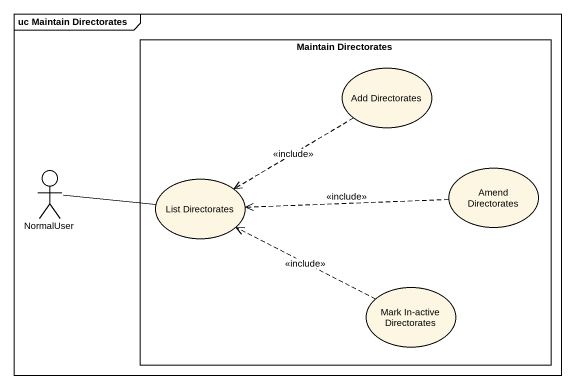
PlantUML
@startuml
mainframe uc Maintain Directorates
rectangle "Maintain Directorates" as Maintain_Directorates {
  usecase "Add Directorates" as Add_Directorates
  usecase "List Directorates" as List_Directorates
  usecase "Amend Directorates" as Amend_Directorates
  usecase "Mark In-active Directorates" as Mark_In_active_Directorates
}
actor NormalUser
Add_Directorates .left.> List_Directorates : <<include>>
NormalUser -right- List_Directorates
Amend_Directorates .left.> List_Directorates : <<include>>
Mark_In_active_Directorates .left.> List_Directorates : <<include>>
@enduml
